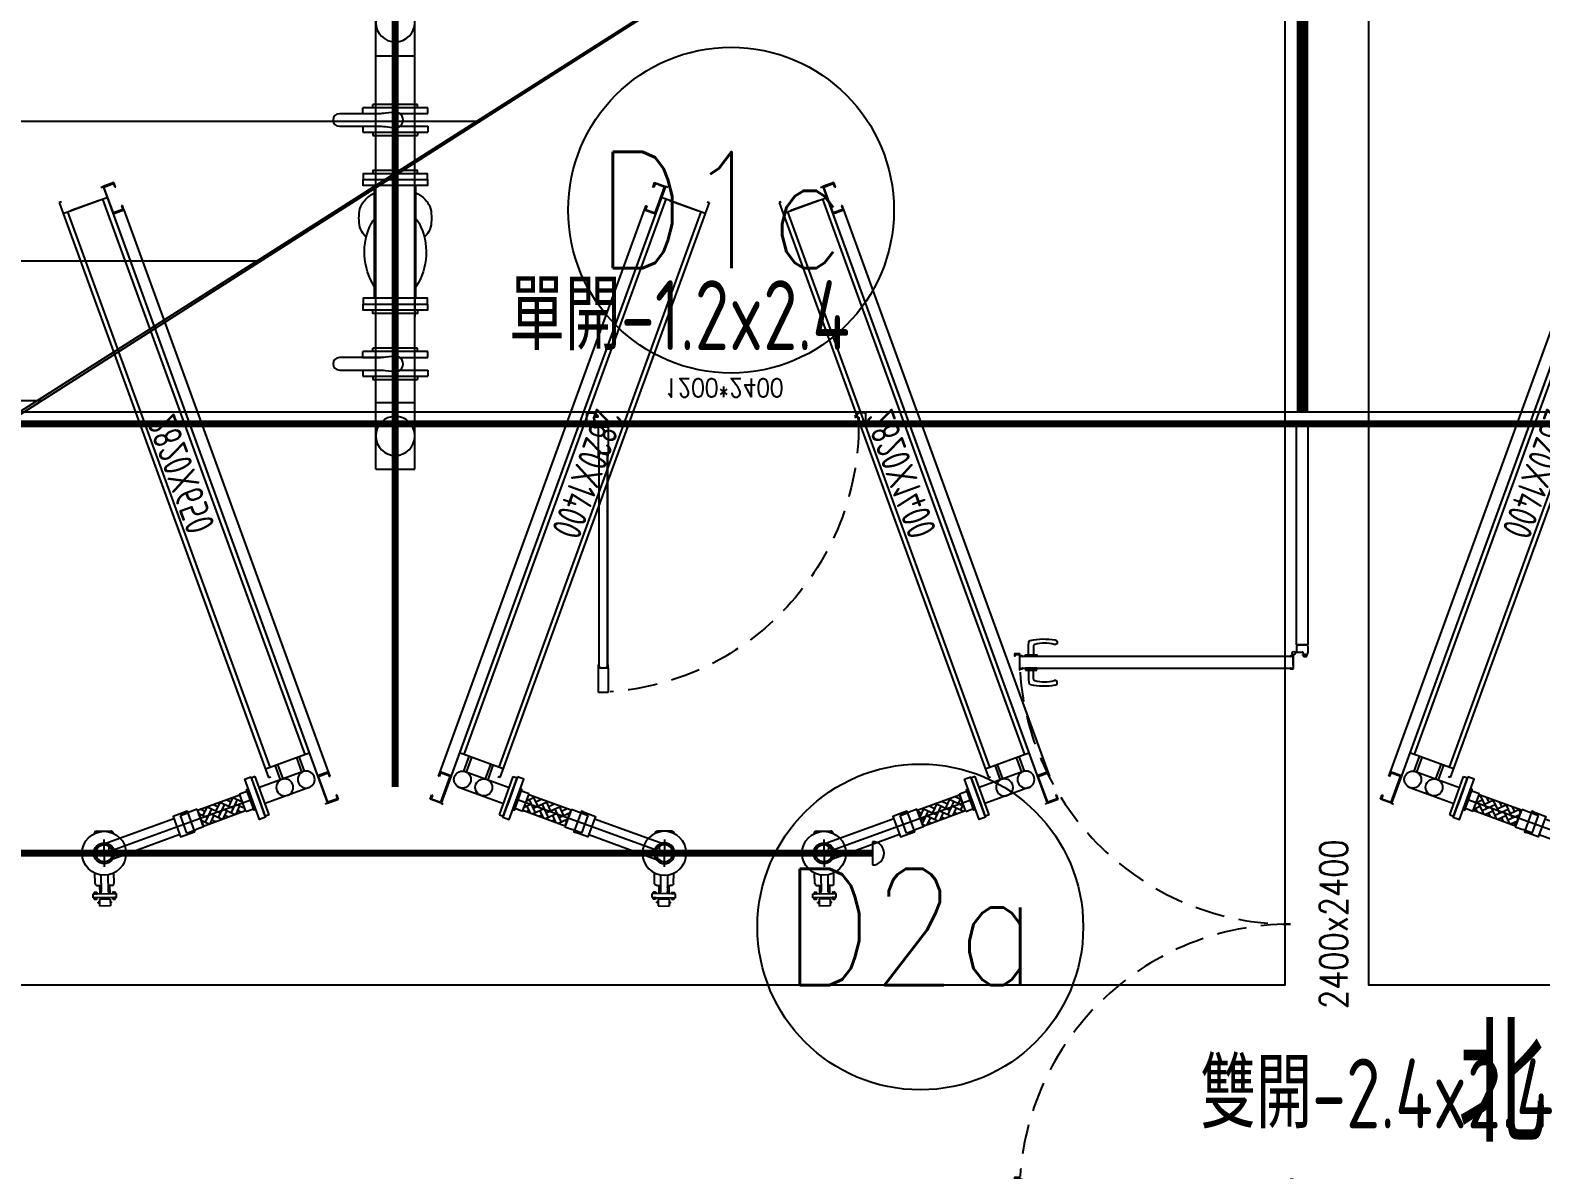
# Model space of a CAD drawing. Extents: x -18489 to 195597, y -1599 to 112111.
# Drawn here: x 4501 to 5150, y 8309 to 8799 of the extents above; entities that cross this region are included whole.
import ezdxf
from ezdxf.enums import TextEntityAlignment as Align

# ---------------------------------------------------------------- set-up
doc = ezdxf.new("R2010")
doc.units = 0
doc.header["$LTSCALE"] = 100
for name, pattern in [('188K-SM-03-F10-ARCH-PA-Y2257103$0$AP5A-SM-03-F20-ARCH-PA-Y2230801+Y2230803$0$ALL-PA-TXT-Y2221201$0$DASHED', [19.05, 12.7, -6.35]), ('188K-SM-03-F10-ARCH-PA-Y2257103$0$DASHED', [19.05, 12.7, -6.35]), ('188K-SM-07-F10-MECH-CR PIPE-Y2257103$0$XFM1Q20-200k$0$CENTER', [2, 1.25, -0.25, 0.25, -0.25])]:
    doc.linetypes.add(name, pattern=pattern)
for name, color, linetype in [('188K-SM-03-F10-ARCH-PA-Y2257103$0$K-0-Door-TXT', 53, 'Continuous'), ('188K-SM-03-F10-ARCH-PA-Y2257103$0$K-AREA', 53, 'Continuous'), ('188K-SM-03-F10-ARCH-PA-Y2257103$0$K-Divider-7.5', 53, 'Continuous'), ('188K-SM-03-F10-ARCH-PA-Y2257103$0$K-Door', 53, 'Continuous'), ('188K-SM-03-F10-ARCH-PA-Y2257103$0$K-P1S-4.2-單抗', 53, 'Continuous'), ('188K-SM-03-F10-ARCH-PA-Y2257103$0$K-P2D-4.2-雙抗', 53, 'Continuous'), ('188K-SM-03-F10-ARCH-PA-Y2257103$0$K-TXT', 53, 'Continuous'), ('188K-SM-07-F10-MECH-CR PIPE-Y2257103$0$00_AC_CHS_12℃', 4, 'Continuous'), ('188K-SM-07-F10-MECH-CR PIPE-Y2257103$0$00_AC_CHS_20℃', 3, 'Continuous'), ('188K-SM-07-F10-MECH-CR PIPE-Y2257103$0$00_DCC', 7, 'Continuous'), ('188K-SM-07-F10-MECH-CR PIPE-Y2257103$0$00_閥站分組', 1, 'Continuous'), ('188K-SM-07-F10-MECH-CR PIPE-Y2257103$0$XFM1Q20-200k$0$U-PCW-V', 2, 'Continuous'), ('X-S-FAB-L10$0$0-DIM-TXT', 8, 'Continuous'), ('X-S-FAB-L10$0$DIM-SEC', 8, 'Continuous'), ('X-S-FAB-L10$0$PEN4', 8, 'Continuous')]:
    doc.layers.add(name, color=color, linetype=linetype)
doc.styles.add('188K-SM-03-F10-ARCH-PA-Y2257103$0$14P7-XFDP10$0$AA-TXT', font='simplex.shx', dxfattribs={"width": 0.8, "bigfont": 'chineset.shx'})
doc.styles.add('188K-SM-03-F10-ARCH-PA-Y2257103$0$AA-TXT', font='isocp.shx', dxfattribs={"width": 0.8, "bigfont": 'chineset.shx'})
doc.styles.add('188K-SM-03-F10-ARCH-PA-Y2257103$0$AP5A-SM-03-F20-ARCH-PA-Y2230801+Y2230803$0$ALL-PA-TXT-Y2221201$0$Standard', font='txt.shx', dxfattribs={"bigfont": 'chineset.shx'})
doc.styles.add('188K-SM-03-F10-ARCH-PA-Y2257103$0$Standard', font='txt.shx', dxfattribs={"bigfont": 'chineset.shx'})
doc.styles.add('188K-SM-07-F10-MECH-CR PIPE-Y2257103$0$XFM1Q20-200k$0$12P7-XCM2P10$0$AA-TXT', font='simplex.shx', dxfattribs={"bigfont": 'china.shx'})
doc.styles.add('188K-SM-07-F10-MECH-CR PIPE-Y2257103$0$XFM1Q20-200k$0$aa-txt', font='isocp.shx', dxfattribs={"bigfont": 'chineset.shx'})
doc.styles.add('X-S-FAB-L10$0$CHINA', font='simplex.shx', dxfattribs={"width": 0.75, "bigfont": 'chineset.shx'})
doc.styles.add('X-S-FAB-L10$0$Standard', font='', dxfattribs={"width": 0.8})
doc.styles.add('X-S-FAB-L10$0$TG_NOTE_TEXT', font='simplex.shx', dxfattribs={"width": 0.75, "bigfont": 'chineset.shx'})
doc.styles.get('X-S-FAB-L10$0$Standard').set_extended_font_data('Microsoft JhengHei')

# ---------------------------------------------------------------- blocks, each defined once
blk = doc.blocks.new('*U224')
blk.add_lwpolyline([(0, 0.5), (23.9836, 0.5), (24.2912, 0.0898), (24.2912, 0.2998), (24.2912, 0.8184), (24.5331, 0.5004, 0.234256), (24.5339, 0.5), (48.5824, 0.5)], format="xyb")
blk = doc.blocks.new('X-S-FAB-L10')
at = {"layer": 'X-S-FAB-L10$0$PEN4'}
h = blk.add_hatch(dxfattribs=at)
h.set_pattern_fill('LINE', color=256, scale=480)
h.set_pattern_definition([(0, (0, 0), (0, 60), [])])
h.paths.add_polyline_path([(1835, 9035), (1835, 8965), (1765, 8965), (1765, 8303), (1845, 8303), (1845, 6950), (2640, 7455.358), (2655.168, 7465), (2688.193, 7487.708), (4298.193, 8507.708), (5125, 9035), (4285, 9035), (3515, 9035), (3515, 8965), (3445, 8965), (3445, 9035), (2675, 9035), (2675, 8965), (2605, 8965), (2605, 9035)])
at = {"layer": 'DefPoints'}
blk.add_lwpolyline([(1835, 9035), (1835, 8965), (1765, 8965), (1765, 8303), (1845, 8303), (1845, 6950), (2640, 7455.358), (2655.168, 7465), (2688.193, 7487.708), (4298.193, 8507.708), (5125, 9035), (4285, 9035), (3515, 9035), (3515, 8965), (3445, 8965), (3445, 9035), (2675, 9035), (2675, 8965), (2605, 8965), (2605, 9035)], close=True, dxfattribs=at)
at = {"layer": 'X-S-FAB-L10$0$DIM-SEC', "xscale": 79.99999999999999, "yscale": 79.99999999999999, "zscale": 79.99999999999999, "rotation": 32.44292480524702}
blk.add_blockref('*U224', (1866.458, 6916.243), dxfattribs=at)
at = {"style": 'X-S-FAB-L10$0$TG_NOTE_TEXT', "width": 0.5, "flags": 1}
for p in [(7463.301, 9020), (18268.251, 8649), (11197.77, 4800.167), (16485.801, 4800.167), (25420.27, 2635), (13360, 320.001, 0), (7463.301, -33.333)]:
    blk.add_attdef('WH', text='', height=20, dxfattribs=at).set_placement(p, align=Align.BOTTOM_LEFT)
at = {"width": 0.5}
for style, p in [('X-S-FAB-L10$0$TG_NOTE_TEXT', (7585, 9020)), ('X-S-FAB-L10$0$TG_NOTE_TEXT', (18389.95, 8649)), ('X-S-FAB-L10$0$TG_NOTE_TEXT', (11117.5, 4813.5)), ('X-S-FAB-L10$0$TG_NOTE_TEXT', (16607.5, 4813.5)), ('X-S-FAB-L10$0$TG_NOTE_TEXT', (25350, 2635)), ('X-S-FAB-L10$0$Standard', (13129.375, 325.001, 0)), ('X-S-FAB-L10$0$TG_NOTE_TEXT', (7585, -20))]:
    blk.add_attdef('DESC', text='', height=10, dxfattribs=dict(at, style=style)).set_placement(p, align=Align.BOTTOM_LEFT)
for tag, style, p in [('TYPE', 'X-S-FAB-L10$0$TG_NOTE_TEXT', (7619.286, 9020)), ('NO', 'X-S-FAB-L10$0$TG_NOTE_TEXT', (7650.095, 9020)), ('TYPE', 'X-S-FAB-L10$0$TG_NOTE_TEXT', (18424.236, 8649)), ('NO', 'X-S-FAB-L10$0$TG_NOTE_TEXT', (18455.045, 8649)), ('NO', 'X-S-FAB-L10$0$TG_NOTE_TEXT', (11088.595, 4813.5)), ('TYPE', 'X-S-FAB-L10$0$TG_NOTE_TEXT', (11151.786, 4813.5)), ('TYPE', 'X-S-FAB-L10$0$TG_NOTE_TEXT', (16641.786, 4813.5)), ('NO', 'X-S-FAB-L10$0$TG_NOTE_TEXT', (16672.595, 4813.5)), ('NO', 'X-S-FAB-L10$0$TG_NOTE_TEXT', (25313, 2635)), ('TYPE', 'X-S-FAB-L10$0$TG_NOTE_TEXT', (25350, 2635)), ('NO', 'X-S-FAB-L10$0$Standard', (13100, 320.001, 0)), ('TYPE', 'X-S-FAB-L10$0$Standard', (13129.375, 320.001, 0)), ('TYPE', 'X-S-FAB-L10$0$TG_NOTE_TEXT', (7619.286, -20)), ('NO', 'X-S-FAB-L10$0$TG_NOTE_TEXT', (7650.095, -20))]:
    blk.add_attdef(tag, text='', height=10, dxfattribs=dict(at, style=style)).set_placement(p, align=Align.BOTTOM_RIGHT)
at = {"style": 'X-S-FAB-L10$0$TG_NOTE_TEXT', "width": 0.5, "flags": 1}
for rotation, p in [(180, (43, 7480)), (180, (943, 7480)), (90, (24310, 3717.77)), (270, (17080, 1711.699))]:
    blk.add_attdef('WH', text='', height=20, rotation=rotation, dxfattribs=at).set_placement(p, align=Align.BOTTOM_LEFT)
at = {"width": 0.5}
for rotation, style, p in [(180, 'X-S-FAB-L10$0$Standard', (317.625, 7480)), (180, 'X-S-FAB-L10$0$Standard', (1217.625, 7480)), (90, 'X-S-FAB-L10$0$TG_NOTE_TEXT', (24310, 3647.5)), (270, 'X-S-FAB-L10$0$TG_NOTE_TEXT', (17080, 1605))]:
    blk.add_attdef('DESC', text='', height=10, rotation=rotation, dxfattribs=dict(at, style=style)).set_placement(p, align=Align.BOTTOM_LEFT)
for tag, rotation, style, p in [('TYPE', 180, 'X-S-FAB-L10$0$Standard', (317.625, 7480)), ('NO', 180, 'X-S-FAB-L10$0$Standard', (347, 7480)), ('TYPE', 180, 'X-S-FAB-L10$0$Standard', (1217.625, 7480)), ('NO', 180, 'X-S-FAB-L10$0$Standard', (1247, 7480)), ('TYPE', 90, 'X-S-FAB-L10$0$TG_NOTE_TEXT', (24310, 3647.5)), ('NO', 90, 'X-S-FAB-L10$0$TG_NOTE_TEXT', (24310, 3610.5)), ('TYPE', 270, 'X-S-FAB-L10$0$TG_NOTE_TEXT', (17080, 1605)), ('NO', 270, 'X-S-FAB-L10$0$TG_NOTE_TEXT', (17080, 1573))]:
    blk.add_attdef(tag, text='', height=10, rotation=rotation, dxfattribs=dict(at, style=style)).set_placement(p, align=Align.BOTTOM_RIGHT)
at = {"layer": 'X-S-FAB-L10$0$0-DIM-TXT', "style": 'X-S-FAB-L10$0$CHINA', "width": 0.75}
for p in [(667.414, 7855.1, -2689.4), (22627.353, 6728.814), (25644.722, 6728.814), (24778.787, 5569.051), (1118.252, 4980), (417.801, 4594.623), (23874.84, 4355), (22927.43, 4330.122), (23749.869, 3901.367), (417.801, 3765.236), (1118.252, 3730), (417.801, 3115.79), (536.882, 2227.832), (16908.994, 1782.652), (888.445, 880.466), (16977.43, 750), (18878.841, 750), (25641.221, 553.233), (21364.03, 526.894)]:
    blk.add_attdef('HIG', text='', height=80, dxfattribs=at).set_placement(p, align=Align.MIDDLE_LEFT)
blk = doc.blocks.new('188K-SM-07-F10-MECH-CR PIPE-Y2257103$0$XFM1P20-200k$0$005')
at = {"layer": '188K-SM-07-F10-MECH-CR PIPE-Y2257103$0$00_DCC'}
h = blk.add_hatch(dxfattribs=at)
h.set_pattern_fill('AR-HBONE', color=60, scale=0.430893, angle=360, style=0)
h.set_pattern_definition([(135, (-2258.2576, -4619.8331), (-8e-16, 2.4374981), [5.1707143, -1.7235714]), (45, (-2259.4764, -4618.6144), (-8e-16, 2.4374981), [5.1707143, -1.7235714])])
h.paths.add_polyline_path([(21.88125, -3.01625), (21.88125, 3.01625), (5.88125, 3.01625), (5.88125, -3.01625)])
edge = h.paths.add_edge_path(flags=17)
edge.add_line((21.88125, 3.01625), (21.88125, -3.01625))
at = {"layer": '188K-SM-07-F10-MECH-CR PIPE-Y2257103$0$00_DCC', "color": 60}
for p, q in [((5.88125, 3.31625), (3, 3.31625)), ((5.88125, 3.31625), (5.88125, -3.31625)), ((21.88125, 3.01625), (5.88125, 3.01625)), ((5.88125, 3.01625), (5.88125, -3.01625)), ((21.88125, 3.31625), (24.7625, 3.31625)), ((21.88125, 3.31625), (21.88125, -3.31625)), ((21.88125, 3.01625), (21.88125, -3.01625)), ((21.88125, -3.01625), (21.88125, 3.01625)), ((28.2625, 3.31625), (24.7625, 3.31625)), ((28.2625, 3.31625), (28.2625, -3.31625)), ((5.88125, -3.31625), (3, -3.31625)), ((21.88125, -3.01625), (5.88125, -3.01625)), ((21.88125, -3.31625), (28.2625, -3.31625)), ((28.2625, -3.31625), (25.38125, -3.31625))]:
    blk.add_line(p, q, dxfattribs=at)
for points in [[(0, -7.6), (0, 7.6), (2.38125, 7.6), (2.38125, -7.6), (0, -7.6)], [(2.38125, 3.8975), (3, 3.8975), (3, -3.8975), (2.38125, -3.8975)]]:
    blk.add_lwpolyline(points, dxfattribs=at)
blk = doc.blocks.new('188K-SM-07-F10-MECH-CR PIPE-Y2257103$0$DCC_配管')
at = {"layer": '188K-SM-07-F10-MECH-CR PIPE-Y2257103$0$00_DCC', "color": 60}
for p, q in [((-63.2, 32.48, 0), (-58.33, 28.64, 0)), ((-71.24, 26.73, 0), (-62.06, 19.48, 0)), ((-63.02, 27.7, 0), (-70.28, 18.51, 0)), ((-33.99, 15.66), (-65.45, 26.55, 0)), ((-64.6, 32.32, 0), (-64.61, 32.32, 0)), ((-58.16, 27.23, 0), (-58.16, 27.23, 0)), ((-36.38, 8.77), (-67.65, 19.59, 0)), ((-66.65, 23.11, 0), (-3.17, 1.1)), ((-76.96, 13.5, 0), (-79.06, 10.84, 0)), ((-73.6, 16.72, 0), (-78, 11.14, 0)), ((-77.84, 15.55, 0), (-75.14, 18.98, 0)), ((-77.68, 14.15, 0), (-77.2, 13.77, 0)), ((-71.25, 14.87, 0), (-75.63, 9.32, 0)), ((-71.4, 10.47, 0), (-68.69, 13.89, 0)), ((-80.7, 9.11, 0), (-82.52, 6.8, 0)), ((-78.82, 3.89, 0), (-82.52, 6.8, 0)), ((-82.43, 11.23, 0), (-81.37, 12.58, 0)), ((-74.54, 5, 0), (-82.43, 11.23, 0)), ((-82.36, 10.51, 0), (-82.1, 10.83, 0)), ((-81.66, 9.81, 0), (-82.32, 10.34, 0)), ((-82.19, 8.1, 0), (-81.89, 8.5, 0)), ((-81.76, 7.76, 0), (-82.19, 8.1, 0)), ((-82.14, 10.34, 0), (-81.89, 10.66, 0)), ((-81.45, 8.15, 0), (-81.89, 8.5, 0)), ((-81.7, 9.99, 0), (-81.45, 10.31, 0)), ((-81.48, 9.82, 0), (-81.23, 10.13, 0)), ((-81.37, 12.58, 0), (-73.47, 6.34, 0)), ((-80.65, 12.67, 0), (-80.9, 12.35, 0)), ((-77, 6.19, 0), (-80.7, 9.11, 0)), ((-80.43, 12.5, 0), (-80.68, 12.18, 0)), ((-79.81, 12.15, 0), (-80.47, 12.67, 0)), ((-79.99, 12.15, 0), (-80.24, 11.83, 0)), ((-79.77, 11.98, 0), (-80.02, 11.66, 0)), ((-79.35, 8.8, 0), (-79.72, 8.34, 0)), ((-77.61, 7.43, 0), (-77.98, 6.96, 0)), ((-73.6, 10.85, 0), (-75.7, 8.18, 0)), ((-74.43, 7.76, 0), (-74.68, 7.44, 0)), ((-74.21, 7.58, 0), (-74.46, 7.26, 0)), ((-74.25, 7.76, 0), (-73.59, 7.24, 0)), ((-73.77, 7.24, 0), (-74.02, 6.92, 0)), ((-73.55, 7.06, 0), (-73.8, 6.74, 0)), ((-72.8, 10.3, 0), (-73.28, 10.68, 0)), ((-77, 6.19, 0), (-78.82, 3.89, 0)), ((-78.07, 4.85, 0), (-77.63, 4.5, 0)), ((-77.76, 5.24, 0), (-77.32, 4.89, 0)), ((-77.63, 4.5, 0), (-77.32, 4.89, 0)), ((-76.13, 5.6, 0), (-75.88, 5.92, 0)), ((-76.09, 5.42, 0), (-75.43, 4.9, 0)), ((-75.91, 5.42, 0), (-75.66, 5.74, 0)), ((-75.47, 5.08, 0), (-75.22, 5.4, 0)), ((-75.25, 4.9, 0), (-75, 5.22, 0)), ((-74.54, 5, 0), (-73.47, 6.34, 0)), ((1.2, 3.45), (-1.2, -3.45))]:
    blk.add_line(p, q, dxfattribs=at)
at = {"layer": '188K-SM-07-F10-MECH-CR PIPE-Y2257103$0$00_DCC', "color": 60, "elevation": 0}
for points in [[(-27.62, 14.58), (-33.64, 16.67), (-36.73, 7.76), (-30.71, 5.67)], [(-28.33, 14.83), (-27.62, 14.58), (-30.71, 5.67), (-31.42, 5.91)]]:
    blk.add_lwpolyline(points, dxfattribs=at)
at = {"layer": '188K-SM-07-F10-MECH-CR PIPE-Y2257103$0$00_DCC', "color": 60}
for centre, radius in [((-66.65, 23.1, 0), 9.44), ((-66.65, 23.11, 0), 4.44), ((-66.65, 23.11, 0), 3.65)]:
    blk.add_circle(centre, radius, dxfattribs=at)
for centre, radius, start, end in [((-63.82, 31.7, 0), 1, 51.70966, 141.70966), ((-65.31, 24.87, 0), 2.22, 232.78899, 50.63033), ((-58.95, 27.85, 0), 1, 321.70966, 51.70966), ((-77.06, 14.93, 0), 1, 141.70966, 231.70966), ((-77.82, 12.98, 0), 1, 321.70966, 51.70966), ((-82.23, 10.45, 0), 0.143, 154.39004, 309.02928), ((-82.23, 10.89, 0), 0.143, 334.39004, 51.70966), ((-81.73, 10.39, 0), 0.406, 188.10684, 275.31248), ((-82.01, 10.72, 0), 0.143, 334.39004, 129.02928), ((-81.85, 10.25, 0), 0.406, 8.10684, 95.31248), ((-81.57, 9.93, 0), 0.143, 154.39004, 309.02928), ((-81.36, 10.2, 0), 0.143, 334.39004, 129.02928), ((-81.14, 10.02, 0), 0.143, 51.70966, 129.02928), ((-80.99, 12.46, 0), 0.143, 231.70966, 309.02928), ((-80.77, 12.29, 0), 0.143, 154.39004, 309.02928), ((-80.28, 12.23, 0), 0.406, 188.10684, 275.31248), ((-80.56, 12.56, 0), 0.143, 334.39004, 129.02928), ((-80.39, 12.09, 0), 0.406, 8.10684, 95.31248), ((-80.11, 11.77, 0), 0.143, 154.39004, 309.02928), ((-79.89, 11.59, 0), 0.143, 154.39004, 231.70966), ((-79.9, 12.04, 0), 0.143, 334.39004, 129.02928), ((-78.76, 11.79, 0), 1, 231.70966, 321.70966), ((-74.84, 8.7, 0), 1, 141.70966, 231.70966), ((-74.77, 7.55, 0), 0.143, 231.70966, 309.02928), ((-73.9, 9.89, 0), 1, 51.70966, 141.70966), ((-74.55, 7.38, 0), 0.143, 154.39004, 309.02928), ((-74.06, 7.32, 0), 0.406, 188.10684, 275.31248), ((-74.34, 7.65, 0), 0.143, 334.39004, 129.02928), ((-74.17, 7.18, 0), 0.406, 8.10684, 95.31248), ((-73.89, 6.86, 0), 0.143, 154.39004, 309.02928), ((-73.67, 6.68, 0), 0.143, 154.39004, 231.70966), ((-73.68, 7.12, 0), 0.143, 334.39004, 129.02928), ((-72.18, 11.09, 0), 1, 231.70966, 321.70966), ((-76, 5.54, 0), 0.143, 154.39004, 309.02928), ((-76.01, 5.98, 0), 0.143, 334.39004, 51.70966), ((-75.51, 5.48, 0), 0.406, 188.10684, 275.31248), ((-75.79, 5.8, 0), 0.143, 334.39004, 129.02928), ((-75.62, 5.34, 0), 0.406, 8.10684, 95.31248), ((-75.35, 5.01, 0), 0.143, 154.39004, 309.02928), ((-75.13, 5.28, 0), 0.143, 334.39004, 129.02928), ((-74.91, 5.11, 0), 0.143, 51.70966, 129.02928)]:
    blk.add_arc(centre, radius, start, end, dxfattribs=at)
at = {"layer": '188K-SM-07-F10-MECH-CR PIPE-Y2257103$0$00_DCC', "color": 60, "xscale": 1.210111893907765, "yscale": 1.210111893907765, "zscale": 1.210111893907765, "rotation": 160.8548292855056}
blk.add_blockref('188K-SM-07-F10-MECH-CR PIPE-Y2257103$0$XFM1P20-200k$0$005', (0, 0), dxfattribs=at)
blk = doc.blocks.new('188K-SM-07-F10-MECH-CR PIPE-Y2257103$0$DCC-2_2.82x1.4')
at = {"layer": '188K-SM-07-F10-MECH-CR PIPE-Y2257103$0$00_DCC', "color": 4}
for p, q in [((278.05, 32.11), (260.55, 32.11)), ((260.55, 30.31), (260.55, 32.11)), ((278.05, 30.31), (260.55, 30.31)), ((265.65, 10.21), (265.65, 30.31)), ((272.95, 10.21), (272.95, 30.31)), ((278.05, 30.31), (278.05, 32.11)), ((0, 25.01), (263, 25.11)), ((0, 24.01), (0, 25.01)), ((5, 25.01), (5, 5.01)), ((5, 25.01), (5, 5.01)), ((5, 23.01), (259, 23.11)), ((5, 8.61), (5, 21.41)), ((259, 25.11), (259, 5.11)), ((265.65, 20.61), (259, 20.61)), ((263, 25.11), (263, 24.11)), ((265.65, 19.41), (259, 19.41)), ((5, 7.01), (259, 7.11)), ((265.65, 10.81), (259, 10.81)), ((265.65, 9.61), (259, 9.61)), ((0, 6.01), (0, 5.01))]:
    blk.add_line(p, q, dxfattribs=at)
at = {"layer": '188K-SM-07-F10-MECH-CR PIPE-Y2257103$0$00_DCC', "color": 24}
for p, q in [((0, 5.01), (282, 5.11)), ((282, 5.11), (282, 6.11))]:
    blk.add_line(p, q, dxfattribs=at)
at = {"layer": '188K-SM-07-F10-MECH-CR PIPE-Y2257103$0$00_DCC'}
for p, q in [((0, 0), (0, 5)), ((0, 5), (12.5, 5)), ((2, 0), (0, 0)), ((12.18, 4.68), (0.32, 4.68)), ((0.32, 4.68), (0.32, 0.32)), ((0.32, 0.32), (2, 0.32)), ((2, 0.32), (2, 0)), ((10.5, 0), (10.5, 0.32)), ((10.5, 0.32), (12.18, 0.32)), ((12.5, 0), (10.5, 0)), ((12.18, 0.32), (12.18, 4.68)), ((12.5, 5), (12.5, 0)), ((12.5, -0.05), (12.5, 4.95)), ((269.5, 5.11), (269.5, 0.11)), ((269.5, 0.11), (269.5, 5.11)), ((269.5, 5.11), (282, 5.11)), ((271.5, 0.11), (269.5, 0.11)), ((281.68, 4.79), (269.82, 4.79)), ((269.82, 4.79), (269.82, 0.43)), ((269.82, 0.43), (271.5, 0.43)), ((271.5, 0.43), (271.5, 0.11)), ((280, 0.11), (280, 0.43)), ((280, 0.43), (281.68, 0.43)), ((282, 0.11), (280, 0.11)), ((281.68, 0.43), (281.68, 4.79)), ((282, 5.11), (282, 0.11))]:
    blk.add_line(p, q, dxfattribs=at)
at = {"layer": '188K-SM-07-F10-MECH-CR PIPE-Y2257103$0$00_DCC', "color": 3}
for p, q in [((12.5, 4.95), (269.5, 5.11)), ((269.5, 0.11), (12.5, -0.05))]:
    blk.add_line(p, q, dxfattribs=at)
at = {"layer": '188K-SM-07-F10-MECH-CR PIPE-Y2257103$0$00_DCC'}
blk.add_lwpolyline([(2, -0.16), (2, 0)], dxfattribs=at)
at = {"layer": '188K-SM-07-F10-MECH-CR PIPE-Y2257103$0$00_DCC', "color": 4}
for centre in [(269.3, 20.01), (269.3, 10.21)]:
    blk.add_circle(centre, 3.65, dxfattribs=at)
at = {"layer": '188K-SM-07-F10-MECH-CR PIPE-Y2257103$0$00_DCC', "xscale": -1, "rotation": 70.85482928510031}
blk.add_blockref('188K-SM-07-F10-MECH-CR PIPE-Y2257103$0$DCC_配管', (269.3, 32.11), dxfattribs=at)
at = {"layer": '188K-SM-07-F10-MECH-CR PIPE-Y2257103$0$00_DCC', "color": 4, "style": '188K-SM-07-F10-MECH-CR PIPE-Y2257103$0$XFM1Q20-200k$0$aa-txt', "width": 0.8}
blk.add_text('2820X1400', height=12.5, rotation=360, dxfattribs=at).set_placement((127.55, 15.83), align=Align.MIDDLE)
blk = doc.blocks.new('188K-SM-07-F10-MECH-CR PIPE-Y2257103$0$DCC-3_2.82x0.65')
at = {"layer": '188K-SM-07-F10-MECH-CR PIPE-Y2257103$0$00_DCC'}
for p, q in [((-0.68, -1.88), (0, 0)), ((0, 0), (4.7, -1.71)), ((-0.38, -1.99), (-0.68, -1.88)), ((0.19, -0.41), (-0.38, -1.99)), ((4.29, -1.9), (0.19, -0.41)), ((0.23, -13.05), (4.29, -1.9)), ((4.7, -1.71), (0.42, -13.46)), ((-4.32, -11.73), (0.37, -13.44)), ((-4.28, -11.75), (-3.59, -9.87)), ((0.42, -13.46), (-4.28, -11.75)), ((-3.29, -9.98), (-3.87, -11.55)), ((-3.87, -11.55), (0.23, -13.05)), ((-3.59, -9.87), (-3.29, -9.98)), ((-92.85, -255.13), (-92.17, -253.25)), ((-92.55, -255.24), (-92.85, -255.13)), ((-91.98, -253.66), (-92.55, -255.24)), ((-87.47, -254.96), (-92.17, -253.25)), ((-92.17, -253.25), (-87.47, -254.96)), ((-87.88, -255.15), (-91.98, -253.66)), ((-91.94, -266.3), (-87.88, -255.15)), ((-87.47, -254.96), (-91.75, -266.71)), ((-96.44, -265), (-95.76, -263.12)), ((-91.75, -266.71), (-96.44, -265)), ((-95.46, -263.23), (-96.03, -264.8)), ((-96.03, -264.8), (-91.94, -266.3)), ((-95.76, -263.12), (-95.46, -263.23))]:
    blk.add_line(p, q, dxfattribs=at)
at = {"layer": '188K-SM-07-F10-MECH-CR PIPE-Y2257103$0$00_DCC', "color": 24}
for p, q in [((4.71, -1.71), (-91.75, -266.71)), ((-91.75, -266.71), (-90.81, -267.05))]:
    blk.add_line(p, q, dxfattribs=at)
at = {"layer": '188K-SM-07-F10-MECH-CR PIPE-Y2257103$0$00_DCC', "color": 40}
for p, q in [((21.79, -13.26), (3, -6.41)), ((21.79, -13.26), (3, -6.41)), ((5.65, -2.06), (4.71, -1.71)), ((4.88, -7.1), (-81.99, -245.78)), ((19.91, -12.57), (-66.96, -251.26)), ((23.5, -8.56), (-66.45, -255.7)), ((6.38, -7.65), (18.4, -12.03)), ((22.56, -8.22), (23.5, -8.56)), ((-65.08, -251.94), (-83.87, -245.1)), ((-81.92, -252.88), (-79.64, -246.64)), ((-81.36, -253.09), (-62.47, -259.97)), ((-80.79, -253.3), (-78.52, -247.05)), ((-72.71, -256.24), (-70.43, -249.99)), ((-71.58, -256.65), (-69.31, -250.4)), ((-66.45, -255.7), (-67.39, -255.36)), ((-66.72, -271.62), (-60.72, -255.18)), ((-65.02, -272.24), (-59.03, -255.8)), ((-60.72, -255.18), (-59.03, -255.8)), ((-83.85, -259.95), (-64.97, -266.83)), ((-66.72, -271.62), (-65.02, -272.24))]:
    blk.add_line(p, q, dxfattribs=at)
at = {"layer": '188K-SM-07-F10-MECH-CR PIPE-Y2257103$0$00_DCC', "color": 3}
for p, q in [((-92.17, -253.25), (-4.32, -11.73)), ((0.37, -13.44), (-87.47, -254.96))]:
    blk.add_line(p, q, dxfattribs=at)
at = {"layer": '188K-SM-07-F10-MECH-CR PIPE-Y2257103$0$00_DCC'}
blk.add_lwpolyline([(-0.83, -1.82), (-0.68, -1.88)], dxfattribs=at)
at = {"layer": '188K-SM-07-F10-MECH-CR PIPE-Y2257103$0$00_DCC', "color": 40}
for centre in [(-82.61, -256.52), (-73.4, -259.87)]:
    blk.add_circle(centre, 3.65, dxfattribs=at)
at = {"layer": '188K-SM-07-F10-MECH-CR PIPE-Y2257103$0$00_DCC', "xscale": -1, "rotation": 320.8337698537623}
blk.add_blockref('188K-SM-07-F10-MECH-CR PIPE-Y2257103$0$DCC_配管', (-62.03, -264.02), dxfattribs=at)
at = {"layer": '188K-SM-07-F10-MECH-CR PIPE-Y2257103$0$00_DCC', "color": 40, "style": '188K-SM-07-F10-MECH-CR PIPE-Y2257103$0$XFM1Q20-200k$0$aa-txt', "width": 0.8}
blk.add_text('2820X650', height=12.5, rotation=249.97894, dxfattribs=at).set_placement((-28.8, -125.26), align=Align.MIDDLE)
blk = doc.blocks.new('188K-SM-07-F10-MECH-CR PIPE-Y2257103$0$XFM1Q20-200k$0$BV-150V-T1')
at = {"color": 0, "linetype": 'ByBlock'}
for p, q in [((-2.7, 13.97), (-5.24, 13.97)), ((-5.24, -13.97), (-5.24, 13.97)), ((2.7, 13.97), (5.24, 13.97)), ((5.24, 13.97), (5.24, -13.97)), ((-5.24, 9.6), (-6.67, 9.6)), ((-6.67, -9.6), (-6.67, 9.6)), ((5.24, 9.6), (6.67, 9.6)), ((6.67, 9.6), (6.67, -9.6)), ((-5.24, -9.6), (-6.67, -9.6)), ((2.7, -8.41), (-2.7, -8.41)), ((5.24, -9.6), (6.67, -9.6)), ((-2.7, -13.97), (-5.24, -13.97)), ((2.7, -13.97), (5.24, -13.97))]:
    blk.add_line(p, q, dxfattribs=at)
blk.add_lwpolyline([(-2.67, 7.5), (-2.67, 24.03, -1), (2.67, 24.03), (2.67, 7.68, 0.028765), (2.87, 4.24), (3.32, 0.29, -1.044614), (-3.34, 0), (-2.87, 4.06, 0.028765)], format="xyb", close=True, dxfattribs=at)
for points in [[(-2.7, 13.97), (-2.7, 6.15)], [(2.7, 13.97), (2.7, 6.33)], [(-2.7, -1.96), (-2.7, -13.97)], [(2.7, -1.96), (2.7, -13.97)]]:
    blk.add_lwpolyline(points, dxfattribs=at)
blk = doc.blocks.new('188K-SM-07-F10-MECH-CR PIPE-Y2257103$0$XFM1Q20-200k$0$YS-06-B')
at = {"layer": '188K-SM-07-F10-MECH-CR PIPE-Y2257103$0$XFM1Q20-200k$0$U-PCW-V', "color": 0}
for p, q in [((54.97, 8.89), (6.86, 8.89)), ((54.97, -8.89), (6.86, -8.89))]:
    blk.add_line(p, q, dxfattribs=at)
for points in [[(3.97, -13.85), (1.43, -13.85), (1.43, 13.85), (3.97, 13.85), (3.97, -13.85)], [(3.97, -13.85), (6.51, -13.85), (6.51, 13.85), (3.97, 13.85), (3.97, -13.85)], [(57.51, -13.85), (54.97, -13.85), (54.97, 13.85), (57.51, 13.85), (57.51, -13.85)], [(57.51, -13.85), (60.05, -13.85), (60.05, 13.85), (57.51, 13.85), (57.51, -13.85)], [(1.43, -9.6), (0, -9.6), (0, 9.6), (1.43, 9.6)], [(60.05, -9.6), (61.48, -9.6), (61.48, 9.6), (60.05, 9.6)]]:
    blk.add_lwpolyline(points, dxfattribs=at)
for points in [[(18.6, 15.46, 0.133256), (14.63, 14.38, 0.106756), (10.87, 10.93, 0.036777), (9.64, 8.89, 0.036777)], [(28.76, 12.49, 0.064337), (26.31, 14.38, 0.133256), (22.34, 15.46)], [(9.64, -8.89, 0.036777), (10.87, -10.93, 0.106756), (14.63, -14.38, 0.133256), (18.6, -15.46)], [(22.34, -15.46, 0.133256), (26.31, -14.38, 0.064337), (28.76, -12.49, 0.064337)]]:
    blk.add_lwpolyline(points, format="xyb", dxfattribs=at)
for centre, radius, start, end in [((20.47, 4.27), 11.34, 80.52454, 99.47546), ((35.18, -14.34), 27.59, 57.36976, 116.9234), ((29.03, 0), 12.06, 121.76927, 132.51728), ((29.03, 0), 12.06, 227.48272, 238.23073), ((35.18, 14.34), 27.59, 243.0766, 302.63024), ((20.47, -4.27), 11.34, 260.52454, 279.47546)]:
    blk.add_arc(centre, radius, start, end, dxfattribs=at)
blk = doc.blocks.new('188K-SM-07-F10-MECH-CR PIPE-Y2257103$0$DCC-閥站(入)')
at = {"layer": '188K-SM-07-F10-MECH-CR PIPE-Y2257103$0$00_DCC', "color": 4}
for p, q in [((-8.41, 206.26, 0), (-8.41, 0, 0)), ((-8.41, 206.26), (8.41, 206.26)), ((8.41, 206.26, 0), (8.41, 0, 0)), ((-8.41, 177.68), (8.41, 177.68)), ((8.41, 112.03, 0), (8.41, 140.61, 0)), ((-8.41, 28.58), (8.41, 28.58)), ((-8.41, 0), (8.41, 0))]:
    blk.add_line(p, q, dxfattribs=at)
at = {"layer": '188K-SM-07-F10-MECH-CR PIPE-Y2257103$0$00_DCC', "color": 4, "linetype": '188K-SM-07-F10-MECH-CR PIPE-Y2257103$0$XFM1Q20-200k$0$CENTER'}
blk.add_line((0, 0, 0), (0, 206.26, 0), dxfattribs=at)
at = {"layer": '188K-SM-07-F10-MECH-CR PIPE-Y2257103$0$00_DCC', "color": 4}
for centre in [(0, 191.97), (0, 14.29)]:
    blk.add_circle(centre, 8.41, dxfattribs=at)
at = {"layer": '188K-SM-07-F10-MECH-CR PIPE-Y2257103$0$00_DCC', "color": 4, "rotation": 90}
for name, p in [('188K-SM-07-F10-MECH-CR PIPE-Y2257103$0$XFM1Q20-200k$0$BV-150V-T1', (0, 161.01)), ('188K-SM-07-F10-MECH-CR PIPE-Y2257103$0$XFM1Q20-200k$0$YS-06-B', (0, 77.87)), ('188K-SM-07-F10-MECH-CR PIPE-Y2257103$0$XFM1Q20-200k$0$BV-150V-T1', (0, 56.2))]:
    blk.add_blockref(name, p, dxfattribs=at)
blk = doc.blocks.new('188K-SM-07-F10-MECH-CR PIPE-Y2257103')
at = {"layer": '188K-SM-07-F10-MECH-CR PIPE-Y2257103$0$00_AC_CHS_12℃', "ltscale": 1000, "const_width": 3, "elevation": 0}
blk.add_lwpolyline([(4657.703, 8474.001), (4657.703, 8891.806)], dxfattribs=at)
at = {"layer": '188K-SM-07-F10-MECH-CR PIPE-Y2257103$0$00_AC_CHS_20℃', "ltscale": 1000}
blk.add_line((4862.816, 8450.478, 0), (4862.816, 8440.478, 0), dxfattribs=at)
at = {"layer": '188K-SM-07-F10-MECH-CR PIPE-Y2257103$0$00_AC_CHS_20℃', "ltscale": 1000, "const_width": 3, "elevation": 0}
blk.add_lwpolyline([(4862.816, 8445.478), (4389.58, 8445.478), (4389.58, 8848.833)], dxfattribs=at)
at = {"layer": '188K-SM-07-F10-MECH-CR PIPE-Y2257103$0$00_AC_CHS_20℃', "ltscale": 1000}
blk.add_arc((4862.816, 8445.478, 0), 5, 270, 90, dxfattribs=at)
at = {"layer": '188K-SM-07-F10-MECH-CR PIPE-Y2257103$0$00_閥站分組', "ltscale": 1000}
for points in [[(4351.185, 8873.925), (5040.005, 8873.925), (5040.005, 8388.772), (4351.185, 8388.772)], [(5076.071, 8873.925), (6344.493, 8873.925), (6344.493, 8388.772), (5076.071, 8388.772)]]:
    blk.add_lwpolyline(points, close=True, dxfattribs=at)
at = {"layer": '188K-SM-07-F10-MECH-CR PIPE-Y2257103$0$00_DCC', "xscale": -1}
for name, p, rotation in [('188K-SM-07-F10-MECH-CR PIPE-Y2257103$0$DCC-閥站(入)', (4657.703, 8816.822, 0), 180), ('188K-SM-07-F10-MECH-CR PIPE-Y2257103$0$DCC-2_2.82x1.4', (4846.147, 8733.694), 110.021059431338)]:
    blk.add_blockref(name, p, dxfattribs=dict(at, rotation=rotation))
blk.add_blockref('188K-SM-07-F10-MECH-CR PIPE-Y2257103$0$DCC-3_2.82x0.65', (4536.809, 8733.694), dxfattribs=at)
at = {"layer": '188K-SM-07-F10-MECH-CR PIPE-Y2257103$0$00_DCC', "rotation": 249.978940568662}
for p in [(4769.146, 8733.694), (5177.572, 8733.694)]:
    blk.add_blockref('188K-SM-07-F10-MECH-CR PIPE-Y2257103$0$DCC-2_2.82x1.4', p, dxfattribs=at)
at = {"layer": '188K-SM-07-F10-MECH-CR PIPE-Y2257103$0$00_閥站分組', "style": '188K-SM-07-F10-MECH-CR PIPE-Y2257103$0$XFM1Q20-200k$0$12P7-XCM2P10$0$AA-TXT', "width": 0.8}
blk.add_text('北 4', height=50, dxfattribs=at).set_placement((5114.354, 8346.079), align=Align.MIDDLE_LEFT)
blk = doc.blocks.new('188K-SM-03-F10-ARCH-PA-Y2257103$0$單開庫板門-1200x2400)圓型拉環鎖+輔助鎖)')
at = {"ltscale": 0.1}
for p, q in [((26008.65, -11403.59), (26004.47, -11403.59)), ((26004.47, -11403.59), (26004.47, -11414.12)), ((26008.65, -11414.12), (26008.65, -11403.59)), ((26004.47, -11414.12), (26008.65, -11414.12)), ((26004.54, -11414.05), (26004.54, -11415.33)), ((26004.54, -11415.35), (26004.62, -11415.47)), ((26008.55, -11414.02), (26004.57, -11414.02)), ((26004.64, -11414.34), (26004.64, -11414.18)), ((26004.64, -11415.25), (26004.64, -11414.51)), ((26004.67, -11414.15), (26006.53, -11414.15)), ((26005.13, -11414.37), (26004.67, -11414.37)), ((26004.67, -11414.48), (26005.13, -11414.48)), ((26004.68, -11506.01), (26004.68, -11414.48)), ((26004.68, -11414.48), (26004.74, -11414.48)), ((26004.68, -11415.45), (26004.68, -11415.29)), ((26004.74, -11414.48), (26004.74, -11506.01)), ((26005.16, -11414.45), (26005.16, -11414.41)), ((26006.53, -11414.15), (26006.56, -11414.11)), ((26006.56, -11414.11), (26006.59, -11414.15)), ((26006.59, -11414.15), (26008.45, -11414.15)), ((26007.96, -11414.41), (26007.96, -11414.45)), ((26008.45, -11414.37), (26007.99, -11414.37)), ((26007.99, -11414.48), (26008.45, -11414.48)), ((26008.38, -11506.01), (26008.38, -11414.48)), ((26008.38, -11414.48), (26008.44, -11414.48)), ((26008.44, -11414.48), (26008.44, -11506.01)), ((26008.44, -11415.29), (26008.44, -11415.45)), ((26008.48, -11414.18), (26008.48, -11414.34)), ((26008.48, -11414.51), (26008.48, -11415.25)), ((26008.49, -11415.47), (26008.58, -11415.35)), ((26008.58, -11415.33), (26008.58, -11414.05)), ((26008.65, -11506.37), (26004.47, -11506.37)), ((26004.47, -11506.37), (26004.47, -11518)), ((26004.74, -11506.01), (26004.68, -11506.01)), ((26008.44, -11506.01), (26008.38, -11506.01)), ((26008.65, -11518), (26008.65, -11506.37)), ((25999.48, -11519.65), (25999.48, -11523.21)), ((26002.45, -11519.13), (26000, -11519.13)), ((26002.4, -11523.73), (26004.05, -11522.65)), ((26002.87, -11518.51), (26002.61, -11518.51)), ((26002.61, -11518.51), (26002.61, -11521.02)), ((26002.61, -11521.85), (26002.61, -11519.29)), ((26002.61, -11521.02), (26002.87, -11521.02)), ((26003.42, -11521.85), (26002.61, -11521.85)), ((26002.87, -11521.02), (26002.87, -11518.51)), ((26003.26, -11522.16), (26003.26, -11521.96)), ((26003.26, -11521.96), (26003.42, -11521.96)), ((26004.05, -11522.16), (26003.26, -11522.16)), ((26008.33, -11517.48), (26003.64, -11517.48)), ((26003.64, -11517.48), (26003.64, -11517.74)), ((26003.64, -11517.74), (26008.33, -11517.74)), ((26004.12, -11521.85), (26003.88, -11521.85)), ((26003.88, -11521.96), (26004.05, -11521.96)), ((26004.05, -11521.96), (26004.05, -11522.16)), ((26004.17, -11522.4), (26004.17, -11521.91)), ((26004.47, -11518), (26008.65, -11518)), ((26008.33, -11517.74), (26008.33, -11517.48)), ((26114.78, -11522.4), (26114.78, -11521.91)), ((26114.83, -11521.85), (26115.07, -11521.85)), ((26116.55, -11523.73), (26114.9, -11522.65)), ((26114.91, -11521.96), (26114.91, -11522.16)), ((26115.07, -11521.96), (26114.91, -11521.96)), ((26114.91, -11522.16), (26115.7, -11522.16)), ((26115.53, -11521.85), (26116.35, -11521.85)), ((26115.7, -11521.96), (26115.53, -11521.96)), ((26115.7, -11522.16), (26115.7, -11521.96)), ((26116.35, -11521.85), (26116.35, -11519.29)), ((26116.5, -11519.13), (26118.96, -11519.13)), ((26119.48, -11519.65), (26119.48, -11523.21)), ((26000, -11523.73), (26002.4, -11523.73)), ((26118.96, -11523.73), (26116.55, -11523.73))]:
    blk.add_line(p, q, dxfattribs=at)
blk.add_lwpolyline([(26006.56, -11506.38), (26006.53, -11506.35), (26004.67, -11506.35, -0.414214), (26004.64, -11506.32), (26004.64, -11506.15, -0.414214), (26004.67, -11506.12), (26005.13, -11506.12, 0.414214), (26005.16, -11506.09), (26005.16, -11506.04, 0.414214), (26005.13, -11506.01), (26004.67, -11506.01, -0.414214), (26004.64, -11505.98), (26004.64, -11505.24, -0.414214), (26004.66, -11505.22), (26004.66, -11505.22, 0.414214), (26004.68, -11505.2), (26004.68, -11505.04, 0.72636), (26004.62, -11505.02), (26004.54, -11505.14, 0.158507), (26004.54, -11505.16), (26004.54, -11506.44, 0.414214), (26004.57, -11506.47), (26008.55, -11506.47, 0.414214), (26008.58, -11506.44), (26008.58, -11505.16, 0.158507), (26008.58, -11505.14), (26008.49, -11505.02, 0.72636), (26008.44, -11505.04), (26008.44, -11505.2, 0.414214), (26008.46, -11505.22, -0.414214), (26008.48, -11505.24), (26008.48, -11505.98, -0.414214), (26008.45, -11506.01), (26007.99, -11506.01, 0.414214), (26007.96, -11506.04), (26007.96, -11506.09, 0.414214), (26007.99, -11506.12), (26008.45, -11506.12, -0.414214), (26008.48, -11506.15), (26008.48, -11506.32, -0.414214), (26008.45, -11506.35), (26006.59, -11506.35)], format="xyb", close=True, dxfattribs=at)
for points in [[(25999.48, -11518.93), (25999.48, -11523.93)], [(26119.48, -11518.93), (26119.48, -11523.93)]]:
    blk.add_lwpolyline(points)
at = {"linetype": '188K-SM-03-F10-ARCH-PA-Y2257103$0$AP5A-SM-03-F20-ARCH-PA-Y2230801+Y2230803$0$ALL-PA-TXT-Y2221201$0$DASHED', "ltscale": 0.01}
blk.add_arc((26001.07, -11518.74), 115.28, 359.85306, 85.81349, dxfattribs=at)
at = {"ltscale": 0.1}
for centre, radius, start, end in [((26004.57, -11414.05), 0.0313, 90.00001, 180.00001), ((26004.57, -11415.33), 0.0313, 180.00001, 216.02738), ((26004.65, -11415.45), 0.0313, 216.02736, 359.99999), ((26004.67, -11414.18), 0.0313, 90.00001, 180.00001), ((26004.67, -11414.34), 0.0313, 179.99999, 269.99999), ((26004.67, -11414.51), 0.0313, 89.99998, 179.99998), ((26004.66, -11415.25), 0.0209, 180.00002, 270.00002), ((26004.66, -11415.29), 0.0209, 359.99997, 89.99997), ((26005.13, -11414.41), 0.0313, 0.00002, 90.00002), ((26005.13, -11414.45), 0.0313, 270.00001, 0.00001), ((26007.99, -11414.41), 0.0313, 89.99999, 179.99999), ((26007.99, -11414.45), 0.0313, 179.99999, 269.99999), ((26008.46, -11415.29), 0.0209, 90.00002, 180.00002), ((26008.47, -11415.45), 0.0313, 180.00001, 323.97264), ((26008.45, -11414.18), 0.0313, 359.99999, 89.99999), ((26008.45, -11414.34), 0.0313, 270.00001, 0.00001), ((26008.45, -11414.51), 0.0313, 0.00002, 90.00002), ((26008.46, -11415.25), 0.0209, 269.99998, 359.99998), ((26008.55, -11414.05), 0.0313, 359.99999, 89.99999), ((26008.55, -11415.33), 0.0313, 323.97262, 359.99999)]:
    blk.add_arc(centre, radius, start, end, dxfattribs=at)
for centre, major_axis, start_param, end_param in [((26000, -11519.65), (0.369, -0.369), 2.356194, 3.926991), ((26002.45, -11519.29), (0.111, -0.111), 7.068583, 8.63938), ((26003.42, -11521.91), (-0.0369, -0.0369), 0.785398, 3.926991), ((26003.88, -11521.91), (-0.0369, -0.0369), 3.926991, 7.068583), ((26003.86, -11522.4), (0.221, -0.221), 6.162283, 7.068583), ((26004.12, -11521.91), (0.0369, -0.0369), 7.068583, 8.63938), ((26114.83, -11521.91), (-0.0369, -0.0369), -2.356194, -0.785398), ((26115.1, -11522.4), (-0.221, -0.221), -0.785398, 0.120903), ((26115.07, -11521.91), (0.0369, -0.0369), -0.785398, 2.356194), ((26115.53, -11521.91), (0.0369, -0.0369), 2.356194, 5.497787), ((26116.5, -11519.29), (-0.111, -0.111), -2.356194, -0.785398), ((26118.96, -11519.65), (-0.369, -0.369), 2.356194, 3.926991), ((26000, -11523.21), (-0.369, -0.369), 5.497787, 7.068583), ((26118.96, -11523.21), (0.369, -0.369), -0.785398, 0.785398)]:
    blk.add_ellipse(centre, major_axis=major_axis, ratio=1, start_param=start_param, end_param=end_param, dxfattribs=at)
at = {"ltscale": 0.1, "extrusion": (0, 0, -1)}
blk.add_ellipse((26003.08, -11517.95), major_axis=(-0.516, 0.516), ratio=1, start_param=5.497787, end_param=11.780972, dxfattribs=at)
at = {"color": 8, "ltscale": 0.1, "style": '188K-SM-03-F10-ARCH-PA-Y2257103$0$AP5A-SM-03-F20-ARCH-PA-Y2230801+Y2230803$0$ALL-PA-TXT-Y2221201$0$Standard', "width": 0.85}
blk.add_text('1200*2400', height=8, dxfattribs=at).set_placement((26058.38, -11534.43), align=Align.MIDDLE_CENTER)
blk = doc.blocks.new('188K-SM-03-F10-ARCH-PA-Y2257103$0$雙開門-2400×2400')
for p, q in [((225.2, 117.65), (223.81, 117.59)), ((229.2, 117.65), (225.2, 117.65)), ((229.2, 119), (229.2, 114.1)), ((230, 119), (229.2, 119)), ((230, 114.1), (230, 119)), ((225.24, 115.45), (229.2, 115.45)), ((229.2, 114.1), (230, 114.1)), ((0, 2.5), (0, -2.5)), ((0, -1.9), (0, 1.9)), ((0.6, 2.5), (3.05, 2.5)), ((3.05, 2.5), (3.05, 0.2)), ((3.05, 0.2), (3.05, 0.25)), ((239.4, 2.5), (236.95, 2.5)), ((236.95, 2.5), (236.95, -0.2)), ((236.95, -0.2), (236.95, 0.05)), ((240, 2.5), (240, -2.5)), ((240, -1.9), (240, 1.9)), ((3.05, -2.5), (0.6, -2.5)), ((4.66, -1.95), (3.05, -2.5)), ((3.71, -0.61), (3.86, -0.61)), ((3.87, -0.61), (3.98, -0.61)), ((4.09, -0.73), (3.96, -0.73)), ((3.96, -0.73), (3.96, -1.46)), ((3.96, -1.46), (4.63, -1.46)), ((4.09, -0.72), (4.09, -0.73)), ((4.46, -0.21), (4.14, -0.21)), ((4.51, -0.73), (4.51, -0.72)), ((4.63, -0.73), (4.51, -0.73)), ((4.62, -0.61), (4.73, -0.61)), ((4.63, -1.46), (4.63, -0.73)), ((4.73, -0.61), (4.8, -0.61)), ((5, -0.81), (5, -1.47)), ((235, -0.81), (235, -1.47)), ((235.27, -0.61), (235.2, -0.61)), ((235.38, -0.61), (235.27, -0.61)), ((235.34, -1.95), (236.95, -2.5)), ((235.37, -1.46), (235.37, -0.73)), ((235.37, -0.73), (235.49, -0.73)), ((236.04, -1.46), (235.37, -1.46)), ((235.49, -0.73), (235.49, -0.72)), ((235.54, -0.21), (235.86, -0.21)), ((235.91, -0.72), (235.91, -0.73)), ((235.91, -0.73), (236.04, -0.73)), ((236.13, -0.61), (236.02, -0.61)), ((236.04, -0.73), (236.04, -1.46)), ((236.29, -0.61), (236.14, -0.61)), ((236.95, -2.5), (239.4, -2.5))]:
    blk.add_line(p, q)
for points in [[(10.89, 121.6), (10.89, 123.43), (10.89, 121.6), (4.29, 121.6), (4.29, 121.45), (4.73, 121.45), (4.73, 120.38, 0.414214), (4.85, 120.26), (4.97, 120.26), (4.97, 120.38), (4.87, 120.38), (4.87, 121.36), (5, 121.36), (5, 4.08), (4.87, 4.08), (4.87, 5.06), (4.97, 5.06), (4.97, 5.18), (4.85, 5.18, 0.414214), (4.73, 5.06), (4.73, 3.96, 0.414214), (4.85, 3.84), (10.15, 3.84, 0.414214), (10.28, 3.96), (10.28, 5.06, 0.414214), (10.15, 5.18), (10.03, 5.18), (10.03, 5.06), (10.13, 5.06), (10.13, 4.08), (10, 4.08), (10, 121.36), (10.13, 121.36), (10.13, 120.38), (10.03, 120.38), (10.03, 120.26), (10.15, 120.26, 0.414214), (10.28, 120.38), (10.28, 121.36), (11.07, 121.36, 0.414214), (11.13, 121.42), (11.13, 123.61, 0.414214), (11.07, 123.67), (10.28, 123.67), (10.28, 123.43), (10.89, 123.43)], [(235.89, 121.6), (235.89, 123.43), (235.89, 121.6), (229.29, 121.6), (229.29, 121.45), (229.72, 121.45), (229.72, 120.38, 0.414214), (229.85, 120.26), (229.97, 120.26), (229.97, 120.38), (229.87, 120.38), (229.87, 121.36), (230, 121.36), (230, 4.08), (229.87, 4.08), (229.87, 5.06), (229.97, 5.06), (229.97, 5.18), (229.85, 5.18, 0.414214), (229.72, 5.06), (229.72, 3.96, 0.414214), (229.85, 3.84), (235.15, 3.84, 0.414214), (235.27, 3.96), (235.27, 5.06, 0.414214), (235.15, 5.18), (235.03, 5.18), (235.03, 5.06), (235.13, 5.06), (235.13, 4.08), (235, 4.08), (235, 121.36), (235.13, 121.36), (235.13, 120.38), (235.03, 120.38), (235.03, 120.26), (235.15, 120.26, 0.414214), (235.27, 120.38), (235.27, 121.36), (236.07, 121.36, 0.414214), (236.13, 121.42), (236.13, 123.61, 0.414214), (236.07, 123.67), (235.28, 123.67), (235.28, 123.43), (235.89, 123.43)], [(235.8, 117.65), (239.8, 117.65), (241.19, 117.59, -0.327495), (241.98, 116.91, -0.089847), (242.2, 106.17, -1.144881), (240.27, 106.61, 0.137079), (240.27, 114.93, 0.349357), (239.76, 115.45), (235.8, 115.45)]]:
    blk.add_lwpolyline(points, format="xyb")
blk.add_lwpolyline([(235, 114.1), (235, 119), (235.8, 119), (235.8, 114.1)], close=True)
at = {"ltscale": 500}
for points in [[(3.3, 0.26), (3.3, 3.1), (3.05, 3.1), (3.05, 0.26)], [(8.53, 3.84), (4.03, 3.84), (4.03, 4.09), (8.53, 4.09)], [(231.47, 3.84), (235.97, 3.84), (235.97, 4.09), (231.47, 4.09)], [(236.7, -0.14), (236.7, 3.1), (236.95, 3.1), (236.95, -0.14)]]:
    blk.add_lwpolyline(points, close=True, dxfattribs=at)
at = {"linetype": '188K-SM-03-F10-ARCH-PA-Y2257103$0$DASHED', "ltscale": 0.01}
for centre, start, end in [((3.5, 5.1), 0, 85.99928), ((236.5, 5.1), 94.00072, 180)]:
    blk.add_arc(centre, 116.5, start, end, dxfattribs=at)
for centre, radius, start, end in [((0.6, 1.9), 0.598, 90, 180), ((3.9, 0.22), 0.855, 178.24533, 256.73437), ((236.29, 0.05), 0.659, 270, 360), ((239.4, 1.9), 0.598, 0, 90), ((0.6, -1.9), 0.598, 180, 270), ((4.3, -0.61), 0.427, 111.78679, 180), ((3.98, -0.72), 0.11, 360, 90), ((4.3, -0.61), 0.427, 0, 68.21321), ((4.62, -0.72), 0.11, 90, 180), ((4.5, -1.47), 0.5, 288.97041, 0), ((4.8, -0.81), 0.2, 0, 90), ((235.2, -0.81), 0.2, 90, 180), ((235.5, -1.47), 0.5, 180, 251.02959), ((235.7, -0.61), 0.427, 111.78679, 180), ((235.38, -0.72), 0.11, 360, 90), ((235.7, -0.61), 0.427, 0, 68.21321), ((236.02, -0.72), 0.11, 90, 180), ((239.4, -1.9), 0.598, 270, 360)]:
    blk.add_arc(centre, radius, start, end)
for centre, major_axis, start_param, end_param in [((252.54, 110.92), (-21.29, 21.29), 0.585307, 0.943734), ((223.88, 116.71), (0.624, 0.624), 0.866962, 2.13291), ((239.61, 110.78), (-10.93, 10.93), 0.51383, 1.058752), ((225.31, 114.86), (-0.417, 0.417), -0.669314, 0.675093), ((223.79, 106.26), (-0.707, 0.707), 0.872811, 4.284184)]:
    blk.add_ellipse(centre, major_axis=major_axis, ratio=1, start_param=start_param, end_param=end_param)
at = {"ltscale": 500, "extrusion": (0, 0, -1)}
blk.add_ellipse((3.5, 3.64), major_axis=(0.495, 0.495), ratio=1, start_param=3.926991, end_param=10.210176, dxfattribs=at)
at = {"ltscale": 500}
blk.add_ellipse((236.5, 3.64), major_axis=(-0.495, 0.495), ratio=1, start_param=3.926991, end_param=10.210176, dxfattribs=at)
at = {"color": 8, "style": '188K-SM-03-F10-ARCH-PA-Y2257103$0$14P7-XFDP10$0$AA-TXT', "width": 0.8}
blk.add_text('2400x2400', height=12, dxfattribs=at).set_placement((120, -13.5), align=Align.MIDDLE_CENTER)
blk = doc.blocks.new('188K-SM-03-F10-ARCH-PA-Y2257103')
at = {"layer": '188K-SM-03-F10-ARCH-PA-Y2257103$0$K-AREA', "const_width": 3, "elevation": 0}
blk.add_lwpolyline([(1775, 8629.99), (2595, 8629.99), (2595, 8545), (2685, 8545), (2685, 8629.99), (3435, 8629.99), (3435, 8545), (3525, 8545), (3525, 8629.99), (4275, 8629.99), (4275, 8545), (4365, 8545), (4365, 8629.99), (17585, 8629.99)], dxfattribs=at)
at = {"layer": '188K-SM-03-F10-ARCH-PA-Y2257103$0$K-Divider-7.5', "const_width": 5, "elevation": 0}
blk.add_lwpolyline([(5047.59, 8634.99), (5047.59, 9012.5)], dxfattribs=at)
at = {"layer": '188K-SM-03-F10-ARCH-PA-Y2257103$0$K-P1S-4.2-單抗'}
for p, q in [((7405, 8634.99, 0), (1780, 8634.99, 0)), ((7405, 8629.99, 0), (1780, 8629.99, 0))]:
    blk.add_line(p, q, dxfattribs=at)
at = {"layer": '188K-SM-03-F10-ARCH-PA-Y2257103$0$K-P2D-4.2-雙抗'}
for p, q in [((5045, 8535), (5045, 8629.99)), ((5045, 8535), (5045, 8629.99)), ((5045, 8535), (5045, 8629.99)), ((5050, 8535), (5050, 8629.99)), ((5050, 8535), (5050, 8629.99)), ((5050, 8535), (5050, 8629.99))]:
    blk.add_line(p, q, dxfattribs=at)
at = {"layer": '188K-SM-03-F10-ARCH-PA-Y2257103$0$K-TXT'}
for centre in [(4802, 8721.87, 0), (4883.35, 8413.82, 0)]:
    blk.add_circle(centre, 70, dxfattribs=at)
at = {"layer": '188K-SM-03-F10-ARCH-PA-Y2257103$0$K-Door', "xscale": -1, "rotation": 180}
blk.add_blockref('188K-SM-03-F10-ARCH-PA-Y2257103$0$單開庫板門-1200x2400)圓型拉環鎖+輔助鎖)', (-21259.48, -2888.94), dxfattribs=at)
at = {"layer": '188K-SM-03-F10-ARCH-PA-Y2257103$0$K-Door', "rotation": 89.99999999999999}
blk.add_blockref('188K-SM-03-F10-ARCH-PA-Y2257103$0$雙開門-2400×2400', (5047.5, 8295), dxfattribs=at)
at = {"layer": '188K-SM-03-F10-ARCH-PA-Y2257103$0$K-0-Door-TXT', "style": '188K-SM-03-F10-ARCH-PA-Y2257103$0$AA-TXT', "width": 0.8}
for s, p in [('單開-1.2x2.4', (4779.84, 8676.72, 0)), ('雙開-2.4x2.4', (5079.6, 8342.29))]:
    blk.add_text(s, height=30, dxfattribs=at).set_placement(p, align=Align.MIDDLE_CENTER)
at = {"layer": '188K-SM-03-F10-ARCH-PA-Y2257103$0$K-TXT', "style": '188K-SM-03-F10-ARCH-PA-Y2257103$0$Standard', "width": 0.85}
for s, p in [('D1c', (4797.6, 8721.87, 0)), ('D2a', (4878.95, 8413.82, 0))]:
    blk.add_text(s, height=50, dxfattribs=at).set_placement(p, align=Align.MIDDLE)

msp = doc.modelspace()

# ---------------------------------------------------------------- block references
msp.add_blockref('X-S-FAB-L10', (0, 0))

# ---------------------------------------------------------------- next in the draw order: block references
msp.add_blockref('188K-SM-07-F10-MECH-CR PIPE-Y2257103', (0, 0))

# ---------------------------------------------------------------- next in the draw order: block references
msp.add_blockref('188K-SM-03-F10-ARCH-PA-Y2257103', (0, 0))

doc.saveas('drawing.dxf')
